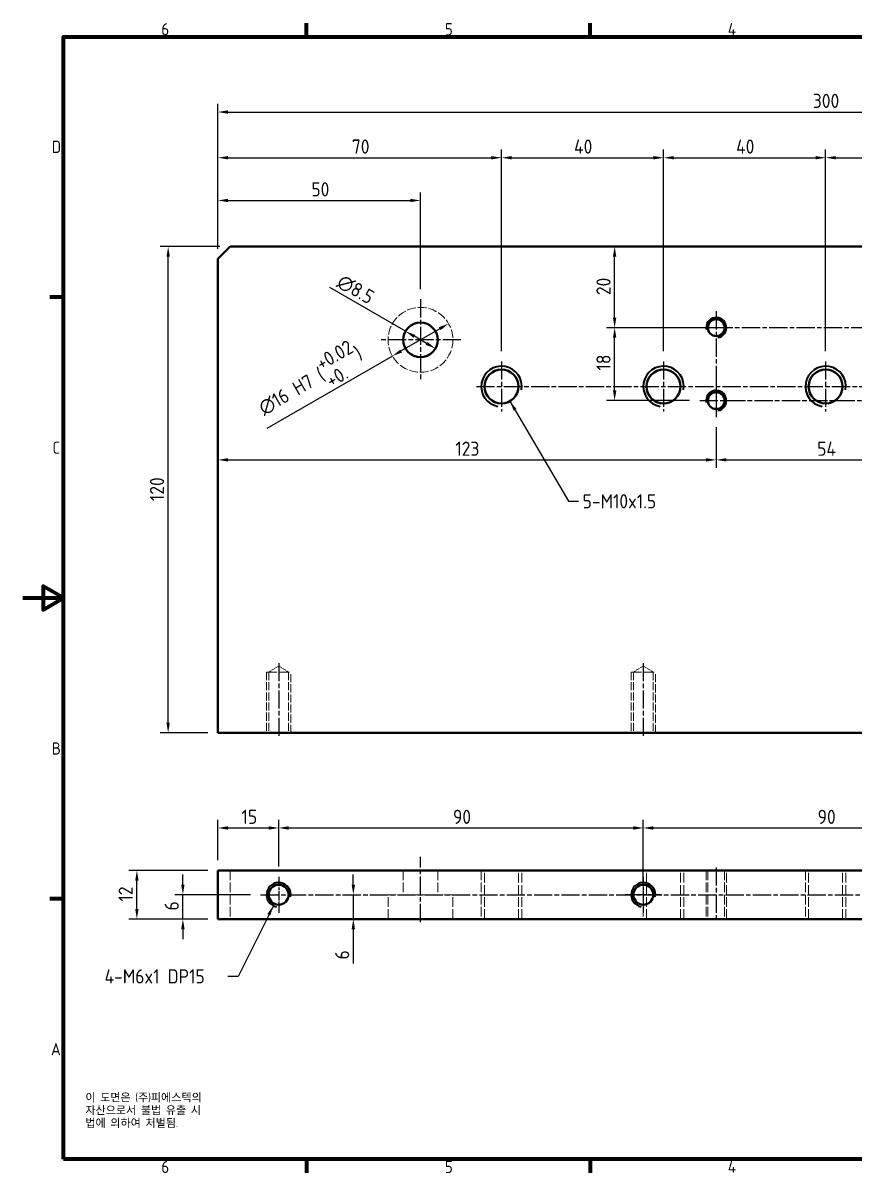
# Model space of a CAD drawing. Header units: millimetres. Extents: x 0 to 420, y 0 to 297.
# Drawn here: x 0 to 205.1, y 6.6 to 290.4 of the extents above; entities that cross this region are included whole.
import ezdxf

# ---------------------------------------------------------------- set-up
doc = ezdxf.new("R2010")
doc.units = ezdxf.units.MM
doc.linetypes.add('CHAIN', pattern=[0.3543, 0.2362, -0.0295, 0.0591, -0.0295])
doc.linetypes.add('DASHED', pattern=[0.2067, 0.1654, -0.0413])
doc.layers.get('0').update_dxf_attribs({"color": 3, "lineweight": 25})
for name, color, linetype, lineweight in [('가려진 것(ISO)', 2, 'DASHED', 18), ('가시적인 것(ISO)', 3, 'Continuous', 40), ('가시적인 좁은 것(ISO)', 3, 'Continuous', 35), ('경계(ISO)', 7, 'Continuous', 70), ('기호(ISO)', 5, 'Continuous', 25), ('중심 표식(ISO)', 1, 'Continuous', 25), ('중심선(ISO)', 1, 'Continuous', 25), ('치수(ISO)', 7, 'Continuous', 25)]:
    doc.layers.add(name, color=color, linetype=linetype, lineweight=lineweight)
doc.styles.add('문자 텍스트_M2B', font='isocp.shx')
doc.styles.add('문자 텍스트_PSTEK_POSCO', font='isocp.shx')
doc.styles.add('치수 텍스트_PSTEK_POSCO', font='isocp.shx')
doc.dimstyles.new('치수_PSTEK_POSCO', dxfattribs={"dimtxt": 3.5, "dimasz": 2.5, "dimexe": 2, "dimexo": 2.5, "dimgap": 1, "dimtad": 1, "dimrnd": 1e-08, "dimdsep": 46, "dimtxsty": '치수 텍스트_PSTEK_POSCO', "dimcen": 0.09, "dimdle": 10, "dimclrd": 7, "dimclre": 7, "dimclrt": 2, "dimadec": 1, "dimazin": 2, "dimtfac": 1, "dimtmove": 0, "dimatfit": 3, "dimfxl": 0, "dimtolj": 1, "dimlwd": -1, "dimlwe": -1, "dimarcsym": 0})
doc.dimstyles.new('치수_PSTEK_POSCO$7', dxfattribs={"dimtxt": 3.5, "dimasz": 2.5, "dimexe": 2, "dimexo": 2.5, "dimgap": 1, "dimtad": 1, "dimrnd": 1e-08, "dimdsep": 46, "dimtxsty": '치수 텍스트_PSTEK_POSCO', "dimcen": 0.09, "dimdle": 10, "dimclrd": 7, "dimclre": 7, "dimclrt": 2, "dimadec": 1, "dimazin": 2, "dimtfac": 1, "dimtmove": 0, "dimatfit": 3, "dimfxl": 0, "dimtolj": 1, "dimlwd": -1, "dimlwe": -1, "dimarcsym": 0})

# ---------------------------------------------------------------- blocks, each defined once
blk = doc.blocks.new('경계 Default Border')
at = {"layer": '경계(ISO)'}
for p, q in [((70, 287), (70, 290.4)), ((140, 287), (140, 290.4)), ((10, 222.75), (6.6, 222.75)), ((10, 74.25), (6.6, 74.25)), ((70, 10), (70, 6.6)), ((140, 10), (140, 6.6))]:
    blk.add_line(p, q, dxfattribs=at)
at = {"layer": '경계(ISO)', "flags": 128}
for points in [[(10, 10), (10, 287), (410, 287), (410, 10), (10, 10)], [(0, 148.5), (10, 148.5), (5, 151.39), (5, 145.61), (10, 148.5)]]:
    blk.add_lwpolyline(points, dxfattribs=at)
at = {"layer": '경계(ISO)', "color": 2, "char_height": 3, "attachment_point": 7, "style": '문자 텍스트_M2B'}
for s, insert in [('6', (34.14, 287.37)), ('5', (104.14, 287.37)), ('4', (173.97, 287.4)), ('D', (7.08, 258.35)), ('C', (7.24, 184.1)), ('B', (7.08, 109.85)), ('A', (6.91, 35.62)), ('6', (34.14, 6.57)), ('5', (104.14, 6.57)), ('4', (173.97, 6.6))]:
    blk.add_mtext(s, dxfattribs=dict(at, insert=insert))
blk = doc.blocks.new('*D22')
at = {"layer": 'Defpoints', "color": 0, "transparency": 16777216}
for p in [(98.11, 246.61), (48.11, 232.21), (98.11, 222.21)]:
    blk.add_point(p, dxfattribs=at)
at = {"layer": '치수(ISO)', "color": 7, "transparency": 16777216}
for p, q in [((48.11, 234.71), (48.11, 248.61)), ((98.11, 224.71), (98.11, 248.61)), ((50.61, 246.61), (95.61, 246.61))]:
    blk.add_line(p, q, dxfattribs=at)
for points in [[(50.61, 247.03), (50.61, 246.19), (48.11, 246.61)], [(95.61, 247.03), (95.61, 246.19), (98.11, 246.61)]]:
    blk.add_solid(points, dxfattribs=at)
at = {"layer": '치수(ISO)', "color": 2, "transparency": 16777216, "insert": (71.17, 249.36), "char_height": 3.5, "attachment_point": 4, "style": '치수 텍스트_PSTEK_POSCO'}
blk.add_mtext('\\A1;50', dxfattribs=at)
blk = doc.blocks.new('*D24')
at = {"layer": 'Defpoints', "color": 0, "transparency": 16777216}
for p in [(48.11, 232.21), (171.11, 193.14), (171.11, 182.58)]:
    blk.add_point(p, dxfattribs=at)
at = {"layer": '치수(ISO)', "color": 7, "transparency": 16777216}
for p, q in [((171.11, 190.64), (171.11, 180.58)), ((50.61, 182.58), (168.61, 182.58))]:
    blk.add_line(p, q, dxfattribs=at)
for points in [[(50.61, 183), (50.61, 182.16), (48.11, 182.58)], [(168.61, 183), (168.61, 182.16), (171.11, 182.58)]]:
    blk.add_solid(points, dxfattribs=at)
at = {"layer": '치수(ISO)', "color": 2, "transparency": 16777216, "insert": (106.72, 185.33), "char_height": 3.5, "attachment_point": 4, "style": '치수 텍스트_PSTEK_POSCO'}
blk.add_mtext('\\A1;123', dxfattribs=at)
blk = doc.blocks.new('*D25')
at = {"layer": 'Defpoints', "color": 0, "transparency": 16777216}
for p in [(225.11, 197.21), (171.11, 193.14), (225.11, 182.58)]:
    blk.add_point(p, dxfattribs=at)
at = {"layer": '치수(ISO)', "color": 7, "transparency": 16777216}
for p, q in [((225.11, 194.71), (225.11, 180.58)), ((171.11, 190.64), (171.11, 180.58)), ((173.61, 182.58), (222.61, 182.58))]:
    blk.add_line(p, q, dxfattribs=at)
for points in [[(173.61, 183), (173.61, 182.16), (171.11, 182.58)], [(222.61, 183), (222.61, 182.16), (225.11, 182.58)]]:
    blk.add_solid(points, dxfattribs=at)
at = {"layer": '치수(ISO)', "color": 2, "transparency": 16777216, "insert": (196.02, 185.33), "char_height": 3.5, "attachment_point": 4, "style": '치수 텍스트_PSTEK_POSCO'}
blk.add_mtext('\\A1;54', dxfattribs=at)
blk = doc.blocks.new('*D27')
at = {"layer": 'Defpoints', "color": 0, "transparency": 16777216}
for p in [(146.03, 215.21), (171.11, 215.21), (167.04, 197.21)]:
    blk.add_point(p, dxfattribs=at)
at = {"layer": '치수(ISO)', "color": 7, "transparency": 16777216}
for p, q in [((168.61, 215.21), (144.03, 215.21)), ((146.03, 199.71), (146.03, 212.71)), ((164.54, 197.21), (144.03, 197.21))]:
    blk.add_line(p, q, dxfattribs=at)
for points in [[(145.61, 212.71), (146.45, 212.71), (146.03, 215.21)], [(145.61, 199.71), (146.45, 199.71), (146.03, 197.21)]]:
    blk.add_solid(points, dxfattribs=at)
at = {"layer": '치수(ISO)', "color": 2, "transparency": 16777216, "insert": (143.28, 204.63), "char_height": 3.5, "attachment_point": 4, "rotation": 90, "style": '치수 텍스트_PSTEK_POSCO'}
blk.add_mtext('\\A1;18', dxfattribs=at)
blk = doc.blocks.new('*D28')
at = {"layer": 'Defpoints', "color": 0, "transparency": 16777216}
for p in [(51.11, 235.21), (146.03, 235.21), (171.11, 215.21)]:
    blk.add_point(p, dxfattribs=at)
at = {"layer": '치수(ISO)', "color": 7, "transparency": 16777216}
for p, q in [((146.03, 217.71), (146.03, 232.71)), ((168.61, 215.21), (144.03, 215.21))]:
    blk.add_line(p, q, dxfattribs=at)
for points in [[(145.61, 232.71), (146.45, 232.71), (146.03, 235.21)], [(145.61, 217.71), (146.45, 217.71), (146.03, 215.21)]]:
    blk.add_solid(points, dxfattribs=at)
at = {"layer": '치수(ISO)', "color": 2, "transparency": 16777216, "insert": (143.28, 223.24), "char_height": 3.5, "attachment_point": 4, "rotation": 90, "style": '치수 텍스트_PSTEK_POSCO'}
blk.add_mtext('\\A1;20', dxfattribs=at)
blk = doc.blocks.new('*D29')
at = {"layer": 'Defpoints', "color": 0, "transparency": 16777216}
for p in [(63.11, 91.73), (48.11, 81.25), (63.11, 79.71)]:
    blk.add_point(p, dxfattribs=at)
at = {"layer": '치수(ISO)', "color": 7, "transparency": 16777216}
for p, q in [((48.11, 83.75), (48.11, 93.73)), ((63.11, 82.21), (63.11, 93.73)), ((50.61, 91.73), (60.61, 91.73))]:
    blk.add_line(p, q, dxfattribs=at)
for points in [[(50.61, 92.15), (50.61, 91.31), (48.11, 91.73)], [(60.61, 92.15), (60.61, 91.31), (63.11, 91.73)]]:
    blk.add_solid(points, dxfattribs=at)
at = {"layer": '치수(ISO)', "color": 2, "transparency": 16777216, "insert": (53.95, 94.48), "char_height": 3.5, "attachment_point": 4, "style": '치수 텍스트_PSTEK_POSCO'}
blk.add_mtext('\\A1;15', dxfattribs=at)
blk = doc.blocks.new('*D30')
at = {"layer": 'Defpoints', "color": 0, "transparency": 16777216}
for p in [(153.11, 91.73), (63.11, 79.71), (153.11, 75.25)]:
    blk.add_point(p, dxfattribs=at)
at = {"layer": '치수(ISO)', "color": 7, "transparency": 16777216}
for p, q in [((63.11, 82.21), (63.11, 93.73)), ((153.11, 77.75), (153.11, 93.73)), ((65.61, 91.73), (150.61, 91.73))]:
    blk.add_line(p, q, dxfattribs=at)
for points in [[(65.61, 92.15), (65.61, 91.31), (63.11, 91.73)], [(150.61, 92.15), (150.61, 91.31), (153.11, 91.73)]]:
    blk.add_solid(points, dxfattribs=at)
at = {"layer": '치수(ISO)', "color": 2, "transparency": 16777216, "insert": (106.12, 94.48), "char_height": 3.5, "attachment_point": 4, "style": '치수 텍스트_PSTEK_POSCO'}
blk.add_mtext('\\A1;90', dxfattribs=at)
blk = doc.blocks.new('*D31')
at = {"layer": 'Defpoints', "color": 0, "transparency": 16777216}
for p in [(243.11, 91.73), (243.11, 79.71), (153.11, 75.25)]:
    blk.add_point(p, dxfattribs=at)
at = {"layer": '치수(ISO)', "color": 7, "transparency": 16777216}
for p, q in [((153.11, 77.75), (153.11, 93.73)), ((243.11, 82.21), (243.11, 93.73)), ((155.61, 91.73), (240.61, 91.73))]:
    blk.add_line(p, q, dxfattribs=at)
for points in [[(155.61, 92.15), (155.61, 91.31), (153.11, 91.73)], [(240.61, 92.15), (240.61, 91.31), (243.11, 91.73)]]:
    blk.add_solid(points, dxfattribs=at)
at = {"layer": '치수(ISO)', "color": 2, "transparency": 16777216, "insert": (196.12, 94.48), "char_height": 3.5, "attachment_point": 4, "style": '치수 텍스트_PSTEK_POSCO'}
blk.add_mtext('\\A1;90', dxfattribs=at)
blk = doc.blocks.new('*D34')
at = {"layer": 'Defpoints', "color": 0, "transparency": 16777216}
for p in [(39.46, 75.25), (58.65, 75.25), (48.11, 69.25)]:
    blk.add_point(p, dxfattribs=at)
at = {"layer": '치수(ISO)', "color": 7, "transparency": 16777216}
for p, q in [((39.46, 77.75), (39.46, 80.25)), ((56.15, 75.25), (37.46, 75.25)), ((39.46, 69.25), (39.46, 75.25)), ((45.61, 69.25), (37.46, 69.25)), ((39.46, 66.75), (39.46, 64.25))]:
    blk.add_line(p, q, dxfattribs=at)
for points in [[(39.05, 77.75), (39.88, 77.75), (39.46, 75.25)], [(39.05, 66.75), (39.88, 66.75), (39.46, 69.25)]]:
    blk.add_solid(points, dxfattribs=at)
at = {"layer": '치수(ISO)', "color": 2, "transparency": 16777216, "insert": (36.71, 71.36), "char_height": 3.5, "attachment_point": 4, "rotation": 90, "style": '치수 텍스트_PSTEK_POSCO'}
blk.add_mtext('\\A1;6', dxfattribs=at)
blk = doc.blocks.new('*D35')
at = {"layer": 'Defpoints', "color": 0, "transparency": 16777216}
for p in [(28.11, 81.25), (48.11, 81.25), (48.11, 69.25)]:
    blk.add_point(p, dxfattribs=at)
at = {"layer": '치수(ISO)', "color": 7, "transparency": 16777216}
for p, q in [((45.61, 81.25), (26.11, 81.25)), ((28.11, 71.75), (28.11, 78.75)), ((45.61, 69.25), (26.11, 69.25))]:
    blk.add_line(p, q, dxfattribs=at)
for points in [[(27.69, 78.75), (28.52, 78.75), (28.11, 81.25)], [(27.69, 71.75), (28.52, 71.75), (28.11, 69.25)]]:
    blk.add_solid(points, dxfattribs=at)
at = {"layer": '치수(ISO)', "color": 2, "transparency": 16777216, "insert": (25.35, 73.57), "char_height": 3.5, "attachment_point": 4, "rotation": 90, "style": '치수 텍스트_PSTEK_POSCO'}
blk.add_mtext('\\A1;12', dxfattribs=at)
blk = doc.blocks.new('*D36')
at = {"layer": 'Defpoints', "color": 0, "transparency": 16777216}
for p in [(105.03, 216.21), (91.18, 208.21)]:
    blk.add_point(p, dxfattribs=at)
at = {"layer": '치수(ISO)', "color": 7, "transparency": 16777216}
for p, q in [((102.87, 214.96), (93.34, 209.46)), ((91.18, 208.21), (60.17, 190.3))]:
    blk.add_line(p, q, dxfattribs=at)
for points in [[(102.66, 215.32), (103.08, 214.6), (105.03, 216.21)], [(93.13, 209.82), (93.55, 209.1), (91.18, 208.21)]]:
    blk.add_solid(points, dxfattribs=at)
at = {"layer": '치수(ISO)', "color": 2, "transparency": 16777216, "insert": (58.58, 195.06), "char_height": 3.5, "attachment_point": 4, "rotation": 30, "style": '치수 텍스트_PSTEK_POSCO'}
blk.add_mtext('\\A1;∅16 H7 (\\S+0.02^ +0.;)', dxfattribs=at)
blk = doc.blocks.new('*D37')
at = {"layer": 'Defpoints', "color": 0, "transparency": 16777216}
for p in [(94.42, 214.33), (101.79, 210.08)]:
    blk.add_point(p, dxfattribs=at)
at = {"layer": '치수(ISO)', "color": 7, "transparency": 16777216}
for p, q in [((94.42, 214.33), (75.76, 225.11)), ((99.62, 211.33), (96.59, 213.08))]:
    blk.add_line(p, q, dxfattribs=at)
for points in [[(96.8, 213.44), (96.38, 212.72), (94.42, 214.33)], [(99.83, 211.69), (99.41, 210.97), (101.79, 210.08)]]:
    blk.add_solid(points, dxfattribs=at)
at = {"layer": '치수(ISO)', "color": 2, "transparency": 16777216, "insert": (78, 226.99), "char_height": 3.5, "attachment_point": 4, "rotation": 330, "style": '치수 텍스트_PSTEK_POSCO'}
blk.add_mtext('\\A1;∅8.5', dxfattribs=at)
blk = doc.blocks.new('*D38')
at = {"layer": 'Defpoints', "color": 0, "transparency": 16777216}
for p in [(81.53, 75.25), (90.11, 75.25), (90.11, 69.25)]:
    blk.add_point(p, dxfattribs=at)
at = {"layer": '치수(ISO)', "color": 7, "transparency": 16777216}
for p, q in [((81.53, 77.75), (81.53, 80.25)), ((81.53, 75.25), (81.53, 69.25)), ((87.61, 69.25), (79.53, 69.25)), ((81.53, 66.75), (81.53, 58.28))]:
    blk.add_line(p, q, dxfattribs=at)
for points in [[(81.12, 77.75), (81.95, 77.75), (81.53, 75.25)], [(81.12, 66.75), (81.95, 66.75), (81.53, 69.25)]]:
    blk.add_solid(points, dxfattribs=at)
at = {"layer": '치수(ISO)', "color": 2, "transparency": 16777216, "insert": (78.78, 59.28), "char_height": 3.5, "attachment_point": 4, "rotation": 90, "style": '치수 텍스트_PSTEK_POSCO'}
blk.add_mtext('\\A1;6', dxfattribs=at)
blk = doc.blocks.new('*D39')
at = {"layer": 'Defpoints', "color": 0, "transparency": 16777216}
for p in [(348.11, 268.44), (48.11, 232.21), (348.11, 232.21)]:
    blk.add_point(p, dxfattribs=at)
at = {"layer": '치수(ISO)', "color": 7, "transparency": 16777216}
for p, q in [((48.11, 234.71), (48.11, 270.44)), ((348.11, 234.71), (348.11, 270.44)), ((50.61, 268.44), (345.61, 268.44))]:
    blk.add_line(p, q, dxfattribs=at)
for points in [[(50.61, 268.86), (50.61, 268.02), (48.11, 268.44)], [(345.61, 268.86), (345.61, 268.02), (348.11, 268.44)]]:
    blk.add_solid(points, dxfattribs=at)
at = {"layer": '치수(ISO)', "color": 2, "transparency": 16777216, "insert": (194.95, 271.19), "char_height": 3.5, "attachment_point": 4, "style": '치수 텍스트_PSTEK_POSCO'}
blk.add_mtext('\\A1;300', dxfattribs=at)
blk = doc.blocks.new('*D40')
at = {"layer": 'Defpoints', "color": 0, "transparency": 16777216}
for p in [(35.83, 235.21), (51.11, 235.21), (48.11, 115.21)]:
    blk.add_point(p, dxfattribs=at)
at = {"layer": '치수(ISO)', "color": 7, "transparency": 16777216}
for p, q in [((48.61, 235.21), (33.83, 235.21)), ((35.83, 117.71), (35.83, 232.71)), ((45.61, 115.21), (33.83, 115.21))]:
    blk.add_line(p, q, dxfattribs=at)
for points in [[(35.41, 232.71), (36.24, 232.71), (35.83, 235.21)], [(35.41, 117.71), (36.24, 117.71), (35.83, 115.21)]]:
    blk.add_solid(points, dxfattribs=at)
at = {"layer": '치수(ISO)', "color": 2, "transparency": 16777216, "insert": (33.08, 172.41), "char_height": 3.5, "attachment_point": 4, "rotation": 90, "style": '치수 텍스트_PSTEK_POSCO'}
blk.add_mtext('\\A1;120', dxfattribs=at)
blk = doc.blocks.new('*D43')
at = {"layer": 'Defpoints', "color": 0, "transparency": 16777216}
for p in [(118.11, 257.16), (48.11, 232.21), (118.11, 206.9)]:
    blk.add_point(p, dxfattribs=at)
at = {"layer": '치수(ISO)', "color": 7, "transparency": 16777216}
for p, q in [((48.11, 234.71), (48.11, 259.16)), ((118.11, 209.4), (118.11, 259.16)), ((50.61, 257.16), (115.61, 257.16))]:
    blk.add_line(p, q, dxfattribs=at)
for points in [[(50.61, 257.57), (50.61, 256.74), (48.11, 257.16)], [(115.61, 257.57), (115.61, 256.74), (118.11, 257.16)]]:
    blk.add_solid(points, dxfattribs=at)
at = {"layer": '치수(ISO)', "color": 2, "transparency": 16777216, "insert": (81.17, 259.91), "char_height": 3.5, "attachment_point": 4, "style": '치수 텍스트_PSTEK_POSCO'}
blk.add_mtext('\\A1;70', dxfattribs=at)
blk = doc.blocks.new('*D44')
at = {"layer": 'Defpoints', "color": 0, "transparency": 16777216}
for p in [(158.11, 257.16), (118.11, 206.9), (158.11, 206.9)]:
    blk.add_point(p, dxfattribs=at)
at = {"layer": '치수(ISO)', "color": 7, "transparency": 16777216}
for p, q in [((118.11, 209.4), (118.11, 259.16)), ((158.11, 209.4), (158.11, 259.16)), ((120.61, 257.16), (155.61, 257.16))]:
    blk.add_line(p, q, dxfattribs=at)
for points in [[(120.61, 257.57), (120.61, 256.74), (118.11, 257.16)], [(155.61, 257.57), (155.61, 256.74), (158.11, 257.16)]]:
    blk.add_solid(points, dxfattribs=at)
at = {"layer": '치수(ISO)', "color": 2, "transparency": 16777216, "insert": (136.01, 259.91), "char_height": 3.5, "attachment_point": 4, "style": '치수 텍스트_PSTEK_POSCO'}
blk.add_mtext('\\A1;40', dxfattribs=at)
blk = doc.blocks.new('*D45')
at = {"layer": 'Defpoints', "color": 0, "transparency": 16777216}
for p in [(198.11, 257.16), (158.11, 206.9), (198.11, 206.9)]:
    blk.add_point(p, dxfattribs=at)
at = {"layer": '치수(ISO)', "color": 7, "transparency": 16777216}
for p, q in [((158.11, 209.4), (158.11, 259.16)), ((198.11, 209.4), (198.11, 259.16)), ((160.61, 257.16), (195.61, 257.16))]:
    blk.add_line(p, q, dxfattribs=at)
for points in [[(160.61, 257.57), (160.61, 256.74), (158.11, 257.16)], [(195.61, 257.57), (195.61, 256.74), (198.11, 257.16)]]:
    blk.add_solid(points, dxfattribs=at)
at = {"layer": '치수(ISO)', "color": 2, "transparency": 16777216, "insert": (176.01, 259.91), "char_height": 3.5, "attachment_point": 4, "style": '치수 텍스트_PSTEK_POSCO'}
blk.add_mtext('\\A1;40', dxfattribs=at)
blk = doc.blocks.new('*D46')
at = {"layer": 'Defpoints', "color": 0, "transparency": 16777216}
for p in [(238.11, 257.16), (198.11, 206.9), (238.11, 206.9)]:
    blk.add_point(p, dxfattribs=at)
at = {"layer": '치수(ISO)', "color": 7, "transparency": 16777216}
for p, q in [((198.11, 209.4), (198.11, 259.16)), ((238.11, 209.4), (238.11, 259.16)), ((200.61, 257.16), (235.61, 257.16))]:
    blk.add_line(p, q, dxfattribs=at)
for points in [[(200.61, 257.57), (200.61, 256.74), (198.11, 257.16)], [(235.61, 257.57), (235.61, 256.74), (238.11, 257.16)]]:
    blk.add_solid(points, dxfattribs=at)
at = {"layer": '치수(ISO)', "color": 2, "transparency": 16777216, "insert": (216.01, 259.91), "char_height": 3.5, "attachment_point": 4, "style": '치수 텍스트_PSTEK_POSCO'}
blk.add_mtext('\\A1;40', dxfattribs=at)

msp = doc.modelspace()

# ---------------------------------------------------------------- linework, layer by layer
at = {"layer": '가려진 것(ISO)', "ltscale": 5.46289}
for p, q in [((63.1052, 131.6847), (60.6467, 130.2074)), ((63.1052, 131.6847), (65.5637, 130.2074)), ((153.1052, 131.6847), (150.6467, 130.2074)), ((153.1052, 131.6847), (155.5637, 130.2074))]:
    msp.add_line(p, q, dxfattribs=at)
at = {"layer": '가려진 것(ISO)', "ltscale": 12.094824}
for p, q in [((60.1052, 130.2074), (60.1052, 115.2074)), ((60.6467, 130.2074), (60.6467, 115.2074)), ((65.5637, 130.2074), (65.5637, 115.2074)), ((66.1052, 115.2074), (66.1052, 130.2074)), ((150.1052, 130.2074), (150.1052, 115.2074)), ((150.6467, 130.2074), (150.6467, 115.2074)), ((155.5637, 130.2074), (155.5637, 115.2074)), ((156.1052, 115.2074), (156.1052, 130.2074))]:
    msp.add_line(p, q, dxfattribs=at)
at = {"layer": '가려진 것(ISO)', "ltscale": 15.198803}
for p, q in [((60.1052, 130.2074), (66.1052, 130.2074)), ((150.1052, 130.2074), (156.1052, 130.2074))]:
    msp.add_line(p, q, dxfattribs=at)
at = {"layer": '가려진 것(ISO)', "ltscale": 14.513788}
for p, q in [((51.1052, 81.2487), (51.1052, 69.2487)), ((93.8552, 81.2487), (93.8552, 75.2487)), ((102.3552, 81.2487), (102.3552, 75.2487)), ((113.1052, 81.2487), (113.1052, 69.2487)), ((113.9172, 69.2487), (113.9172, 81.2487)), ((122.2932, 69.2487), (122.2932, 81.2487)), ((123.1052, 69.2487), (123.1052, 81.2487)), ((153.1052, 81.2487), (153.1052, 69.2487)), ((153.9172, 69.2487), (153.9172, 81.2487)), ((162.2932, 69.2487), (162.2932, 81.2487)), ((163.1052, 69.2487), (163.1052, 81.2487)), ((168.6052, 81.2487), (168.6052, 69.2487)), ((169.0382, 81.2487), (169.0382, 69.2487)), ((173.1722, 81.2487), (173.1722, 69.2487)), ((173.6052, 69.2487), (173.6052, 81.2487)), ((193.1052, 81.2487), (193.1052, 69.2487)), ((193.9172, 69.2487), (193.9172, 81.2487)), ((202.2932, 69.2487), (202.2932, 81.2487)), ((203.1052, 69.2487), (203.1052, 81.2487)), ((90.1052, 69.2487), (90.1052, 75.2487)), ((106.1052, 69.2487), (106.1052, 75.2487))]:
    msp.add_line(p, q, dxfattribs=at)
at = {"layer": '가려진 것(ISO)', "ltscale": 13.510047}
msp.add_line((106.1052, 75.2487), (90.1052, 75.2487), dxfattribs=at)
at = {"layer": '가려진 것(ISO)', "ltscale": 12.798992}
msp.add_circle((98.1052, 212.2074), 8, dxfattribs=at)
at = {"layer": '가시적인 것(ISO)'}
for p, q in [((48.1052, 232.2074), (51.1052, 235.2074)), ((345.1052, 235.2074), (51.1052, 235.2074)), ((48.1052, 232.2074), (48.1052, 115.2074)), ((48.1052, 115.2074), (348.1052, 115.2074)), ((48.1052, 81.2487), (348.1052, 81.2487)), ((48.1052, 69.2487), (48.1052, 81.2487)), ((348.1052, 69.2487), (48.1052, 69.2487))]:
    msp.add_line(p, q, dxfattribs=at)
for centre, radius in [((98.1052, 212.2074), 4.25), ((171.1052, 215.2074), 2.067), ((118.1052, 200.7074), 4.188), ((158.1052, 200.7074), 4.188), ((198.1052, 200.7074), 4.188), ((171.1052, 197.2074), 2.067), ((63.1052, 75.2487), 2.4585), ((153.1052, 75.2487), 2.4585)]:
    msp.add_circle(centre, radius, dxfattribs=at)
at = {"layer": '가시적인 좁은 것(ISO)'}
for centre, radius, start, end in [((171.1052, 215.2074), 2.5, 280, 190), ((118.1052, 200.7074), 5, 350, 260), ((158.1052, 200.7074), 5, 350, 260), ((198.1052, 200.7074), 5, 350, 260), ((171.1052, 197.2074), 2.5, 280, 190), ((63.1052, 75.2487), 3, 350, 260), ((153.1052, 75.2487), 3, 350, 260)]:
    msp.add_arc(centre, radius, start, end, dxfattribs=at)
at = {"layer": '중심 표식(ISO)', "linetype": 'CHAIN', "ltscale": 19.051651}
for p, q in [((98.1052, 222.2074), (98.1052, 202.2074)), ((108.1052, 212.2074), (88.1052, 212.2074)), ((118.1052, 206.8954), (118.1052, 194.5194)), ((158.1052, 206.8954), (158.1052, 194.5194)), ((198.1052, 206.8954), (198.1052, 194.5194))]:
    msp.add_line(p, q, dxfattribs=at)
at = {"layer": '중심 표식(ISO)', "linetype": 'CHAIN', "ltscale": 9.038461}
for p, q in [((175.1722, 215.2074), (167.0382, 215.2074)), ((171.1052, 201.2744), (171.1052, 193.1404))]:
    msp.add_line(p, q, dxfattribs=at)
at = {"layer": '중심 표식(ISO)', "linetype": 'CHAIN', "ltscale": 9.908537}
for p, q in [((63.1052, 79.7072), (63.1052, 70.7902)), ((153.1052, 79.7072), (153.1052, 70.7902)), ((157.5637, 75.2487), (148.6467, 75.2487))]:
    msp.add_line(p, q, dxfattribs=at)
at = {"layer": '중심선(ISO)', "linetype": 'CHAIN', "ltscale": 19.051651}
for p, q in [((171.1052, 219.2744), (171.1052, 193.1404)), ((229.1722, 215.2074), (167.0382, 215.2074)), ((111.9172, 200.7074), (284.2932, 200.7074)), ((167.0382, 197.2074), (229.1722, 197.2074)), ((63.1052, 132.4347), (63.1052, 114.4574)), ((153.1052, 132.4347), (153.1052, 114.4574)), ((98.1052, 68.4987), (98.1052, 84.6451)), ((171.1052, 81.9987), (171.1052, 68.4987)), ((58.6467, 75.2487), (337.5637, 75.2487))]:
    msp.add_line(p, q, dxfattribs=at)

# ---------------------------------------------------------------- block references
msp.add_blockref('경계 Default Border', (0, 0))

# ---------------------------------------------------------------- texts
at = {"layer": '기호(ISO)', "color": 2, "char_height": 3.5, "attachment_point": 4, "line_spacing_factor": 0.6125, "style": '치수 텍스트_PSTEK_POSCO'}
for s, insert, width in [('{5-M10x1.5}', (138.1289, 172.3661), 22.393949), ('{4-M6x1 DP15}', (20.127, 55.0956), 29.468164)]:
    msp.add_mtext(s, dxfattribs=dict(at, insert=insert, width=width))
at = {"layer": '기호(ISO)', "color": 7, "insert": (15.3946, 26.2283), "char_height": 2, "width": 51.240138, "attachment_point": 1, "line_spacing_factor": 0.944221, "style": '문자 텍스트_PSTEK_POSCO'}
msp.add_mtext('{이 도면은 (주)피에스텍의\\P자산으로서 불법 유출 시 \\P법에 의하여 처벌됨.}', dxfattribs=at)

# ---------------------------------------------------------------- dimensions: what is measured, and where the dimension line sits
at = {"layer": '치수(ISO)', "color": 7}
for base, p1, p2, angle, override, picture, middle in [((348.1052, 268.4386), (48.1052, 232.2074), (348.1052, 232.2074), 180, {"dimdec": 2, "dimtp": 0, "dimtm": 0, "dimtdec": 2, "dimtofl": 0, "dimatfit": 1}, '*D39', (198.1052, 268.4386)), ((118.1052, 257.1572), (48.1052, 232.2074), (118.1052, 206.8954), 180, {"dimdec": 2, "dimtp": 0, "dimtm": 0, "dimtdec": 2, "dimtofl": 0, "dimatfit": 1}, '*D43', (83.0952, 257.1572)), ((158.1052, 257.1572), (118.1052, 206.8954), (158.1052, 206.8954), 180, {"dimdec": 2, "dimtp": 0, "dimtm": 0, "dimtdec": 2, "dimtofl": 0, "dimatfit": 1}, '*D44', (138.1152, 257.1572)), ((198.1052, 257.1572), (158.1052, 206.8954), (198.1052, 206.8954), 180, {"dimdec": 2, "dimtp": 0, "dimtm": 0, "dimtdec": 2, "dimtofl": 0, "dimatfit": 1}, '*D45', (178.1152, 257.1572)), ((238.1052, 257.1572), (198.1052, 206.8954), (238.1052, 206.8954), 180, {"dimdec": 2, "dimtp": 0, "dimtm": 0, "dimtdec": 2, "dimtofl": 0, "dimatfit": 1}, '*D46', (218.1152, 257.1572)), ((98.1052, 246.6104), (48.1052, 232.2074), (98.1052, 222.2074), 180, {"dimdec": 2, "dimtp": 0, "dimtm": 0, "dimtdec": 2, "dimtofl": 0, "dimatfit": 1}, '*D22', (73.0952, 246.6104)), ((35.828, 235.2074), (48.1052, 115.2074), (51.1052, 235.2074), 270, {"dimdec": 2, "dimtp": 0, "dimtm": 0, "dimtdec": 2, "dimtofl": 0, "dimatfit": 1}, '*D40', (35.828, 175.2074)), ((146.0307, 235.2074), (171.1052, 215.2074), (51.1052, 235.2074), 90, {"dimdec": 2, "dimse2": 1, "dimtp": 0, "dimtm": 0, "dimtdec": 2, "dimtofl": 0, "dimatfit": 1}, '*D28', (146.0307, 225.2074)), ((171.1052, 182.5791), (48.1052, 232.2074), (171.1052, 193.1404), 180, {"dimdec": 2, "dimse1": 1, "dimtp": 0, "dimtm": 0, "dimtdec": 2, "dimtofl": 0, "dimatfit": 1}, '*D24', (109.5952, 182.5791)), ((146.0307, 215.2074), (167.0382, 197.2074), (171.1052, 215.2074), 90, {"dimdec": 2, "dimtp": 0, "dimtm": 0, "dimtdec": 2, "dimtofl": 0, "dimatfit": 1}, '*D27', (146.0307, 206.2074)), ((225.1052, 182.5791), (171.1052, 193.1404), (225.1052, 197.2074), 180, {"dimdec": 2, "dimtp": 0, "dimtm": 0, "dimtdec": 2, "dimtofl": 0, "dimatfit": 1}, '*D25', (198.1152, 182.5791)), ((63.1052, 91.7313), (48.1052, 81.2487), (63.1052, 79.7072), 180, {"dimdec": 2, "dimtp": 0, "dimtm": 0, "dimtdec": 2, "dimtofl": 0, "dimatfit": 1}, '*D29', (55.5952, 91.7313)), ((153.1052, 91.7313), (63.1052, 79.7072), (153.1052, 75.2487), 180, {"dimdec": 2, "dimtp": 0, "dimtm": 0, "dimtdec": 2, "dimtofl": 0, "dimatfit": 1}, '*D30', (108.1152, 91.7313)), ((243.1052, 91.7313), (153.1052, 75.2487), (243.1052, 79.7072), 180, {"dimdec": 2, "dimtp": 0, "dimtm": 0, "dimtdec": 2, "dimtofl": 0, "dimatfit": 1}, '*D31', (198.1152, 91.7313)), ((28.1052, 81.2487), (48.1052, 69.2487), (48.1052, 81.2487), 90, {"dimdec": 2, "dimtp": 0, "dimtm": 0, "dimtdec": 2, "dimtofl": 0, "dimatfit": 1}, '*D35', (28.1052, 75.2487)), ((39.4624, 75.2487), (48.1052, 69.2487), (58.6467, 75.2487), 90, {"dimdec": 2, "dimtp": 0, "dimtm": 0, "dimtdec": 2, "dimtofl": 1, "dimatfit": 1}, '*D34', (39.4624, 72.2487)), ((81.5333, 75.2487), (90.1052, 69.2487), (90.1052, 75.2487), 90, {"dimdec": 2, "dimse2": 1, "dimtp": 0, "dimtm": 0, "dimtdec": 2, "dimtofl": 1, "dimatfit": 1}, '*D38', (81.5333, 60.1693))]:
    dim = msp.add_linear_dim(base=base, p1=p1, p2=p2, angle=angle, dimstyle='치수_PSTEK_POSCO', override=override, dxfattribs=at)
    dim.commit()
    dim.dimension.update_dxf_attribs({"geometry": picture, "text_midpoint": middle, "dimtype": 160})
dim = msp.add_diameter_dim_2p(p1=(101.7858, 210.0824), p2=(94.4246, 214.3324), dimstyle='치수_PSTEK_POSCO', override={"dimdec": 2, "dimlfac": 1, "dimtp": 0, "dimtm": 0, "dimtdec": 2, "dimatfit": 2}, dxfattribs=at)
dim.commit()
dim.dimension.update_dxf_attribs({"geometry": '*D37', "text_midpoint": (80.1701, 222.5623), "dimtype": 163})
dim = msp.add_diameter_dim_2p(p1=(105.0334, 216.2074), p2=(91.177, 208.2074), text='<> H7 (\\S+0.02^ +0.;)', dimstyle='치수_PSTEK_POSCO', override={"dimdec": 2, "dimlfac": 1, "dimtp": 0.018, "dimtm": 0, "dimtdec": 2, "dimatfit": 2}, dxfattribs=at)
dim.commit()
dim.dimension.update_dxf_attribs({"geometry": '*D36', "text_midpoint": (73.0185, 197.7236), "dimtype": 163})

# ---------------------------------------------------------------- leaders
at = {"layer": '기호(ISO)', "color": 7, "annotation_type": 0, "has_hookline": 1}
for points, hookline_direction, text_width in [([(120.1992, 197.0805), (134.6289, 172.3661), (137.1289, 172.3661)], 0, 19.045), ([(61.7938, 72.5505), (53.0952, 55.0956), (50.5952, 55.0956)], 1, 25.345)]:
    msp.add_leader(points, dimstyle='치수_PSTEK_POSCO$7', override={"dimtad": 0}, dxfattribs=dict(at, hookline_direction=hookline_direction, text_width=text_width))

doc.saveas('drawing.dxf')
